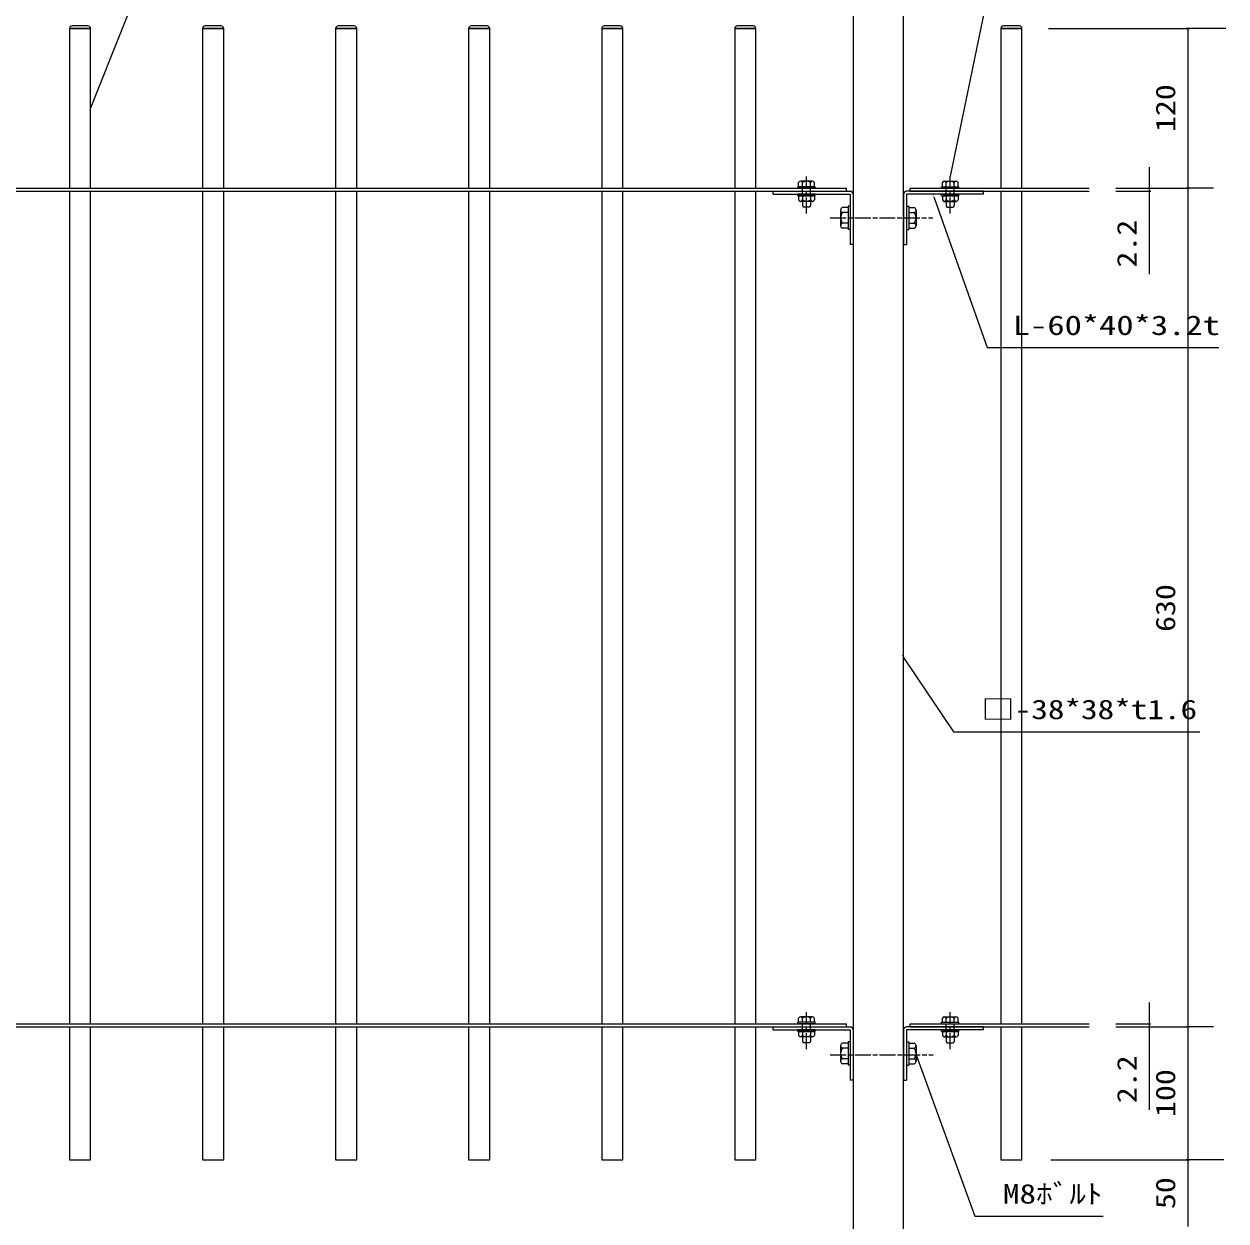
# Model space of a CAD drawing. Units: millimetres, scale not verified. Extents: x -210 to 199, y -148 to 137.
# Drawn here: x -5.4 to 107.6, y -90.9 to 21.5 of the extents above; entities that cross this region are included whole.
import ezdxf
from ezdxf.enums import TextEntityAlignment as Align

# ---------------------------------------------------------------- set-up
doc = ezdxf.new("R2010")
doc.units = ezdxf.units.MM
doc.linetypes.add('CHAIN', pattern=[18.5, 12, -1.5, 3.5, -1.5])
doc.linetypes.add('DASHED_SPACED', pattern=[12, 6, -6])
for name, color, linetype, lineweight in [('0-0', 6, 'Continuous', 25), ('0-2_DIM1', 3, 'Continuous', 25), ('0-3_横桟', 2, 'Continuous', 25), ('0-4_文字', 7, 'Continuous', 25), ('0-6_ｾﾝﾀｰ', 1, 'CHAIN', 25), ('0-7_縦格子', 6, 'Continuous', 25), ('0-8_支柱', 60, 'Continuous', 25), ('0-9_THN', 4, 'Continuous', 9), ('0-A_下地', 30, 'Continuous', 9)]:
    doc.layers.add(name, color=color, linetype=linetype, lineweight=lineweight)
doc.styles.add('ＭＳ ゴシック', font='')
doc.styles.get('ＭＳ ゴシック').set_extended_font_data('MS Gothic')

# ---------------------------------------------------------------- blocks, each defined once
blk = doc.blocks.new('filled_dot')
at = {"color": 0, "linetype": 'Continuous', "lineweight": -2, "const_width": 1.25}
blk.add_lwpolyline([(-0.625, 0, 1), (0.625, 0, 1)], format="xyb", close=True, dxfattribs=at)
blk = doc.blocks.new('filled_arrow')
at = {"color": 0, "linetype": 'Continuous', "lineweight": -2}
blk.add_solid([(7.5, 1.25), (0, 0), (7.5, -1.25)], dxfattribs=at)
blk = doc.blocks.new('DIMENSION_007_')
at = {"layer": '0-4_文字'}
blk.add_lwpolyline([(33782.915, -63130.38), (33857.198, -62943.778), (33873.198, -62943.778), (34014.34, -62943.778)], dxfattribs=at)
at = {"layer": '0-4_文字', "xscale": 0.267, "yscale": 0.267, "rotation": 248.3}
blk.add_blockref('filled_arrow', (33782.915, -63130.38), dxfattribs=at)
at = {"layer": '0-4_文字', "style": 'ＭＳ ゴシック', "width": 1.25}
blk.add_text('φ15.9*1.2t', height=14.66, dxfattribs=at).set_placement((33878.198, -62938.778), align=Align.BOTTOM_LEFT)
blk = doc.blocks.new('DIMENSION_008_')
at = {"layer": '0-4_文字'}
blk.add_lwpolyline([(34428.888, -63182.526), (34461.288, -63025.924), (34477.288, -63025.924), (34557.719, -63025.924)], dxfattribs=at)
at = {"layer": '0-4_文字', "xscale": 0.267, "yscale": 0.267, "rotation": 258.3}
blk.add_blockref('filled_arrow', (34428.888, -63182.526), dxfattribs=at)
at = {"layer": '0-4_文字', "style": 'ＭＳ ゴシック', "width": 1.25}
blk.add_text('M6ﾎﾞﾙﾄ', height=14.66, dxfattribs=at).set_placement((34487.288, -63020.924), align=Align.BOTTOM_LEFT)
blk = doc.blocks.new('DIMENSION_009_')
at = {"layer": '0-4_文字'}
blk.add_lwpolyline([(34393.965, -63542.947), (34431.461, -63598.614), (34447.461, -63598.614), (34616.624, -63598.614)], dxfattribs=at)
at = {"layer": '0-4_文字', "xscale": 0.267, "yscale": 0.267, "rotation": 124}
blk.add_blockref('filled_arrow', (34393.965, -63542.947), dxfattribs=at)
at = {"layer": '0-4_文字', "style": 'ＭＳ ゴシック', "width": 1.25}
blk.add_text('□-38*38*t1.6', height=14.66, dxfattribs=at).set_placement((34452.461, -63593.614), align=Align.BOTTOM_LEFT)
blk = doc.blocks.new('DIMENSION_010_')
at = {"layer": '0-4_文字'}
blk.add_lwpolyline([(34416.558, -63196.78), (34456.677, -63309.992), (34472.677, -63309.992), (34630.774, -63309.992)], dxfattribs=at)
at = {"layer": '0-4_文字', "xscale": 0.267, "yscale": 0.267, "rotation": 109.5}
blk.add_blockref('filled_arrow', (34416.558, -63196.78), dxfattribs=at)
at = {"layer": '0-4_文字', "style": 'ＭＳ ゴシック', "width": 1.3}
blk.add_text('L-60*40*3.2t', height=14.66, dxfattribs=at).set_placement((34476.077, -63304.992), align=Align.BOTTOM_LEFT)
blk = doc.blocks.new('DIMENSION_015_')
at = {"layer": '0-4_文字'}
blk.add_lwpolyline([(34403.348, -63841.38), (34447.591, -63962.548), (34463.591, -63962.548), (34544.023, -63962.548)], dxfattribs=at)
at = {"layer": '0-4_文字', "xscale": 0.267, "yscale": 0.267, "rotation": 110.1}
blk.add_blockref('filled_arrow', (34403.348, -63841.38), dxfattribs=at)
at = {"layer": '0-4_文字', "style": 'ＭＳ ゴシック', "width": 1.25}
blk.add_text('M8ﾎﾞﾙﾄ', height=14.66, dxfattribs=at).set_placement((34468.591, -63957.548), align=Align.BOTTOM_LEFT)
blk = doc.blocks.new('Viewport_NO.1')
at = {"layer": '0-2_DIM1'}
for p, q in [((34502.915, -63070.38), (34608.747, -63070.38)), ((34636.241, -63070.38), (34606.247, -63070.38)), ((34607.497, -63070.38), (34607.497, -63190.38)), ((34607.497, -63070.38), (34607.497, -63190.38)), ((34578.424, -63174.38), (34578.424, -63254.925)), ((34553.515, -63190.38), (34608.747, -63190.38)), ((34553.515, -63190.38), (34608.747, -63190.38)), ((34553.515, -63190.38), (34579.674, -63190.38)), ((34626.791, -63190.38), (34606.247, -63190.38)), ((34626.791, -63190.38), (34606.247, -63190.38)), ((34607.497, -63190.38), (34607.497, -63820.38)), ((34607.497, -63190.38), (34607.497, -63820.38)), ((34553.515, -63192.58), (34579.674, -63192.58)), ((34578.424, -63802.18), (34578.424, -63882.725)), ((34553.515, -63818.18), (34579.674, -63818.18)), ((34553.515, -63820.38), (34579.674, -63820.38)), ((34554.515, -63820.38), (34608.747, -63820.38)), ((34554.515, -63820.38), (34608.747, -63820.38)), ((34626.791, -63820.38), (34606.247, -63820.38)), ((34626.791, -63820.38), (34606.247, -63820.38)), ((34607.497, -63820.38), (34607.497, -63920.38)), ((34607.497, -63820.38), (34607.497, -63920.38)), ((34504.515, -63920.38), (34608.747, -63920.38)), ((34504.515, -63920.38), (34608.747, -63920.38)), ((34634.641, -63920.38), (34606.247, -63920.38)), ((34607.497, -63920.38), (34607.497, -63970.38))]:
    blk.add_line(p, q, dxfattribs=at)
at = {"layer": '0-3_横桟'}
for p, q in [((32398.965, -63190.38), (34350.965, -63190.38)), ((34350.965, -63192.58), (34350.965, -63190.38)), ((34398.965, -63190.38), (34533.515, -63190.38)), ((34398.965, -63192.58), (34398.965, -63190.38)), ((32399.965, -63192.58), (34349.965, -63192.58)), ((34398.965, -63192.58), (34533.515, -63192.58)), ((32398.965, -63818.18), (34350.965, -63818.18)), ((32399.965, -63820.38), (34349.965, -63820.38)), ((34350.965, -63820.38), (34350.965, -63818.18)), ((34398.965, -63818.18), (34533.515, -63818.18)), ((34398.965, -63820.38), (34398.965, -63818.18)), ((34398.965, -63820.38), (34533.515, -63820.38))]:
    blk.add_line(p, q, dxfattribs=at)
at = {"layer": '0-6_ｾﾝﾀｰ'}
for p, q in [((34320.965, -63209.334), (34320.965, -63181.526)), ((34428.965, -63209.334), (34428.965, -63181.526)), ((34428.965, -63209.334), (34428.965, -63181.526)), ((34338.732, -63212.58), (34416.032, -63212.58)), ((34320.965, -63837.134), (34320.965, -63809.326)), ((34428.965, -63837.134), (34428.965, -63809.326)), ((34428.965, -63837.134), (34428.965, -63809.326)), ((34338.815, -63841.38), (34416.115, -63841.38))]:
    blk.add_line(p, q, dxfattribs=at)
at = {"layer": '0-7_縦格子'}
for p, q in [((33767.015, -63192.58), (33767.015, -63818.18)), ((33782.915, -63818.18), (33782.915, -63192.58)), ((33867.015, -63192.58), (33867.015, -63818.18)), ((33882.915, -63818.18), (33882.915, -63192.58)), ((33967.015, -63192.58), (33967.015, -63818.18)), ((33982.915, -63818.18), (33982.915, -63192.58)), ((34067.015, -63192.58), (34067.015, -63818.18)), ((34082.915, -63818.18), (34082.915, -63192.58)), ((34167.015, -63192.58), (34167.015, -63818.18)), ((34182.915, -63818.18), (34182.915, -63192.58)), ((34267.015, -63192.58), (34267.015, -63818.18)), ((34282.915, -63818.18), (34282.915, -63192.58)), ((34467.015, -63192.58), (34467.015, -63818.18)), ((34482.915, -63818.18), (34482.915, -63192.58))]:
    blk.add_line(p, q, dxfattribs=at)
for points in [[(33782.915, -63190.38), (33782.915, -63070.38), (33767.015, -63070.38), (33767.015, -63190.38)], [(33882.915, -63190.38), (33882.915, -63070.38), (33867.015, -63070.38), (33867.015, -63190.38)], [(33982.915, -63190.38), (33982.915, -63070.38), (33967.015, -63070.38), (33967.015, -63190.38)], [(34082.915, -63190.38), (34082.915, -63070.38), (34067.015, -63070.38), (34067.015, -63190.38)], [(34182.915, -63190.38), (34182.915, -63070.38), (34167.015, -63070.38), (34167.015, -63190.38)], [(34282.915, -63190.38), (34282.915, -63070.38), (34267.015, -63070.38), (34267.015, -63190.38)], [(34482.915, -63190.38), (34482.915, -63070.38), (34467.015, -63070.38), (34467.015, -63190.38)], [(33767.015, -63820.38), (33767.015, -63920.38), (33782.915, -63920.38), (33782.915, -63820.38)], [(33867.015, -63820.38), (33867.015, -63920.38), (33882.915, -63920.38), (33882.915, -63820.38)], [(33967.015, -63820.38), (33967.015, -63920.38), (33982.915, -63920.38), (33982.915, -63820.38)], [(34067.015, -63820.38), (34067.015, -63920.38), (34082.915, -63920.38), (34082.915, -63820.38)], [(34167.015, -63820.38), (34167.015, -63920.38), (34182.915, -63920.38), (34182.915, -63820.38)], [(34267.015, -63820.38), (34267.015, -63920.38), (34282.915, -63920.38), (34282.915, -63820.38)], [(34467.015, -63820.38), (34467.015, -63920.38), (34482.915, -63920.38), (34482.915, -63820.38)]]:
    blk.add_lwpolyline(points, dxfattribs=at)
at = {"layer": '0-8_支柱'}
blk.add_lwpolyline([(34355.965, -64170.38), (34393.965, -64170.38), (34393.965, -63060.38), (34355.965, -63060.38)], close=True, dxfattribs=at)
at = {"layer": '0-9_THN'}
for p, q in [((33767.015, -63070.38), (33782.915, -63070.38)), ((33780.915, -63068.38), (33769.015, -63068.38)), ((33867.015, -63070.38), (33882.915, -63070.38)), ((33880.915, -63068.38), (33869.015, -63068.38)), ((33967.015, -63070.38), (33982.915, -63070.38)), ((33980.915, -63068.38), (33969.015, -63068.38)), ((34067.015, -63070.38), (34082.915, -63070.38)), ((34080.915, -63068.38), (34069.015, -63068.38)), ((34167.015, -63070.38), (34182.915, -63070.38)), ((34180.915, -63068.38), (34169.015, -63068.38)), ((34267.015, -63070.38), (34282.915, -63070.38)), ((34280.915, -63068.38), (34269.015, -63068.38)), ((34467.015, -63070.38), (34482.915, -63070.38)), ((34480.915, -63068.38), (34469.015, -63068.38))]:
    blk.add_line(p, q, dxfattribs=at)
for centre, start, end in [((33769.015, -63070.38), 90, 180), ((33780.915, -63070.38), 0, 90), ((33869.015, -63070.38), 90, 180), ((33880.915, -63070.38), 0, 90), ((33969.015, -63070.38), 90, 180), ((33980.915, -63070.38), 0, 90), ((34069.015, -63070.38), 90, 180), ((34080.915, -63070.38), 0, 90), ((34169.015, -63070.38), 90, 180), ((34180.915, -63070.38), 0, 90), ((34269.015, -63070.38), 90, 180), ((34280.915, -63070.38), 0, 90), ((34469.015, -63070.38), 90, 180), ((34480.915, -63070.38), 0, 90)]:
    blk.add_arc(centre, 2, start, end, dxfattribs=at)
at = {"layer": '0-A_下地'}
for p, q in [((34327.565, -63189.18), (34314.365, -63189.18)), ((34327.565, -63189.18), (34314.365, -63189.18)), ((34314.365, -63190.38), (34314.365, -63189.18)), ((34327.565, -63190.38), (34314.365, -63190.38)), ((34315.069, -63189.18), (34315.069, -63186.07)), ((34326.861, -63189.18), (34315.069, -63189.18)), ((34325.385, -63184.993), (34316.544, -63184.993)), ((34318.019, -63189.18), (34318.019, -63186.07)), ((34323.91, -63189.18), (34323.91, -63186.07)), ((34326.861, -63189.18), (34326.861, -63186.07)), ((34327.565, -63190.38), (34327.565, -63189.18)), ((34422.365, -63189.18), (34435.565, -63189.18)), ((34423.069, -63189.18), (34423.069, -63186.07)), ((34423.069, -63189.18), (34434.861, -63189.18)), ((34424.544, -63184.993), (34433.385, -63184.993)), ((34426.019, -63189.18), (34426.019, -63186.07)), ((34431.91, -63189.18), (34431.91, -63186.07)), ((34434.861, -63189.18), (34434.861, -63186.07)), ((34295.965, -63192.58), (34353.765, -63192.58)), ((34295.965, -63194.78), (34295.965, -63192.58)), ((34295.965, -63194.78), (34353.765, -63194.78)), ((34327.565, -63194.78), (34314.365, -63194.78)), ((34314.365, -63195.98), (34314.365, -63194.78)), ((34327.565, -63195.98), (34314.365, -63195.98)), ((34315.069, -63195.98), (34315.069, -63199.091)), ((34315.59, -63195.98), (34326.34, -63195.98)), ((34325.385, -63200.168), (34316.544, -63200.168)), ((34318.019, -63195.98), (34318.019, -63199.091)), ((34323.91, -63195.98), (34323.91, -63199.091)), ((34323.965, -63200.168), (34323.965, -63203.08)), ((34326.861, -63195.98), (34326.861, -63199.091)), ((34327.565, -63195.98), (34327.565, -63194.78)), ((34353.765, -63194.78), (34353.765, -63232.58)), ((34355.965, -63194.78), (34355.965, -63232.58)), ((34393.965, -63194.78), (34393.965, -63232.58)), ((34453.965, -63192.58), (34396.165, -63192.58)), ((34453.965, -63194.78), (34396.165, -63194.78)), ((34396.165, -63194.78), (34396.165, -63232.58)), ((34422.365, -63195.98), (34422.365, -63194.78)), ((34422.365, -63194.78), (34435.565, -63194.78)), ((34422.365, -63195.98), (34435.565, -63195.98)), ((34423.069, -63195.98), (34423.069, -63199.091)), ((34434.34, -63195.98), (34423.59, -63195.98)), ((34424.544, -63200.168), (34433.385, -63200.168)), ((34425.965, -63200.168), (34425.965, -63203.08)), ((34426.019, -63195.98), (34426.019, -63199.091)), ((34431.91, -63195.98), (34431.91, -63199.091)), ((34431.965, -63200.168), (34431.965, -63203.08)), ((34434.861, -63195.98), (34434.861, -63199.091)), ((34435.565, -63195.98), (34435.565, -63194.78)), ((34453.965, -63194.78), (34453.965, -63192.58)), ((34323.365, -63204.58), (34318.565, -63204.58)), ((34323.965, -63203.08), (34323.365, -63204.58)), ((34346.581, -63206.686), (34346.581, -63218.474)), ((34352.165, -63204.719), (34348.017, -63204.719)), ((34352.165, -63208.653), (34348.017, -63208.653)), ((34352.165, -63203.78), (34352.165, -63221.38)), ((34352.165, -63204.719), (34352.165, -63220.442)), ((34396.165, -63203.78), (34397.765, -63203.78)), ((34396.165, -63203.78), (34396.165, -63221.38)), ((34397.765, -63203.78), (34397.765, -63221.38)), ((34397.765, -63203.78), (34397.765, -63221.38)), ((34397.765, -63204.719), (34397.765, -63220.442)), ((34397.765, -63204.719), (34401.912, -63204.719)), ((34397.765, -63208.653), (34401.912, -63208.653)), ((34403.348, -63206.686), (34403.348, -63218.474)), ((34431.965, -63203.08), (34431.365, -63204.58)), ((34352.165, -63216.507), (34348.017, -63216.507)), ((34397.765, -63216.507), (34401.912, -63216.507)), ((34352.165, -63220.442), (34348.017, -63220.442)), ((34396.165, -63221.38), (34397.765, -63221.38)), ((34397.765, -63220.442), (34401.912, -63220.442)), ((34355.965, -63232.58), (34353.765, -63232.58)), ((34393.965, -63232.58), (34396.165, -63232.58)), ((34315.069, -63816.98), (34315.069, -63813.87)), ((34325.385, -63812.793), (34316.544, -63812.793)), ((34318.019, -63816.98), (34318.019, -63813.87)), ((34323.91, -63816.98), (34323.91, -63813.87)), ((34326.861, -63816.98), (34326.861, -63813.87)), ((34423.069, -63816.98), (34423.069, -63813.87)), ((34424.544, -63812.793), (34433.385, -63812.793)), ((34426.019, -63816.98), (34426.019, -63813.87)), ((34431.91, -63816.98), (34431.91, -63813.87)), ((34434.861, -63816.98), (34434.861, -63813.87)), ((34295.965, -63822.58), (34295.965, -63820.38)), ((34295.965, -63820.38), (34353.765, -63820.38)), ((34295.965, -63822.58), (34353.765, -63822.58)), ((34327.565, -63816.98), (34314.365, -63816.98)), ((34314.365, -63823.78), (34314.365, -63822.58)), ((34327.565, -63822.58), (34314.365, -63822.58)), ((34327.565, -63823.78), (34314.365, -63823.78)), ((34326.861, -63816.98), (34315.069, -63816.98)), ((34315.069, -63823.78), (34315.069, -63826.891)), ((34315.59, -63823.78), (34326.34, -63823.78)), ((34318.019, -63823.78), (34318.019, -63826.891)), ((34323.91, -63823.78), (34323.91, -63826.891)), ((34326.861, -63823.78), (34326.861, -63826.891)), ((34327.565, -63823.78), (34327.565, -63822.58)), ((34353.765, -63822.58), (34353.765, -63860.38)), ((34355.965, -63822.58), (34355.965, -63860.38)), ((34393.965, -63822.58), (34393.965, -63860.38)), ((34453.965, -63820.38), (34396.165, -63820.38)), ((34396.165, -63822.58), (34396.165, -63860.38)), ((34453.965, -63822.58), (34396.165, -63822.58)), ((34422.365, -63816.98), (34435.565, -63816.98)), ((34422.365, -63816.98), (34435.565, -63816.98)), ((34422.365, -63818.18), (34422.365, -63816.98)), ((34422.365, -63818.18), (34435.565, -63818.18)), ((34422.365, -63822.58), (34435.565, -63822.58)), ((34422.365, -63823.78), (34422.365, -63822.58)), ((34422.365, -63823.78), (34435.565, -63823.78)), ((34423.069, -63816.98), (34434.861, -63816.98)), ((34423.069, -63823.78), (34423.069, -63826.891)), ((34434.34, -63823.78), (34423.59, -63823.78)), ((34426.019, -63823.78), (34426.019, -63826.891)), ((34431.91, -63823.78), (34431.91, -63826.891)), ((34434.861, -63823.78), (34434.861, -63826.891)), ((34435.565, -63818.18), (34435.565, -63816.98)), ((34435.565, -63823.78), (34435.565, -63822.58)), ((34453.965, -63822.58), (34453.965, -63820.38)), ((34325.385, -63827.968), (34316.544, -63827.968)), ((34317.965, -63827.968), (34317.965, -63830.88)), ((34317.965, -63830.88), (34318.565, -63832.38)), ((34323.965, -63827.968), (34323.965, -63830.88)), ((34352.165, -63832.519), (34348.017, -63832.519)), ((34352.165, -63831.58), (34352.165, -63849.18)), ((34352.165, -63831.58), (34352.165, -63849.18)), ((34353.765, -63831.58), (34352.165, -63831.58)), ((34352.165, -63832.519), (34352.165, -63848.242)), ((34353.765, -63831.58), (34353.765, -63849.18)), ((34397.765, -63831.58), (34397.765, -63849.18)), ((34397.765, -63832.519), (34401.912, -63832.519)), ((34397.765, -63832.519), (34397.765, -63848.242)), ((34424.544, -63827.968), (34433.385, -63827.968)), ((34425.965, -63827.968), (34425.965, -63830.88)), ((34425.965, -63830.88), (34426.565, -63832.38)), ((34426.565, -63832.38), (34431.365, -63832.38)), ((34346.581, -63834.486), (34346.581, -63846.274)), ((34352.165, -63836.453), (34348.017, -63836.453)), ((34397.765, -63836.453), (34401.912, -63836.453)), ((34403.348, -63834.486), (34403.348, -63846.274)), ((34352.165, -63844.307), (34348.017, -63844.307)), ((34352.165, -63848.242), (34348.017, -63848.242)), ((34353.765, -63849.18), (34352.165, -63849.18)), ((34397.765, -63844.307), (34401.912, -63844.307)), ((34397.765, -63848.242), (34401.912, -63848.242)), ((34355.965, -63860.38), (34353.765, -63860.38)), ((34393.965, -63860.38), (34396.165, -63860.38))]:
    blk.add_line(p, q, dxfattribs=at)
at = {"layer": '0-A_下地', "linetype": 'DASHED_SPACED'}
for p, q in [((34317.965, -63195.98), (34317.965, -63189.18)), ((34323.965, -63195.98), (34323.965, -63189.18)), ((34425.965, -63195.98), (34425.965, -63189.18)), ((34431.965, -63195.98), (34431.965, -63189.18)), ((34317.965, -63823.78), (34317.965, -63816.98)), ((34323.965, -63823.78), (34323.965, -63816.98)), ((34425.965, -63823.78), (34425.965, -63816.98)), ((34431.965, -63823.78), (34431.965, -63816.98))]:
    blk.add_line(p, q, dxfattribs=at)
at = {"layer": '0-A_下地'}
for points in [[(34422.365, -63190.38), (34435.565, -63190.38), (34435.565, -63189.18)], [(34422.365, -63190.38), (34422.365, -63189.18), (34435.565, -63189.18)], [(34317.965, -63200.168), (34317.965, -63203.08), (34318.565, -63204.58)], [(34353.765, -63203.78), (34353.765, -63221.38), (34352.165, -63221.38)], [(34353.765, -63203.78), (34352.165, -63203.78), (34352.165, -63221.38)], [(34425.965, -63203.08), (34426.565, -63204.58), (34431.365, -63204.58)], [(34327.565, -63818.18), (34314.365, -63818.18), (34314.365, -63816.98)], [(34327.565, -63818.18), (34327.565, -63816.98), (34314.365, -63816.98)], [(34323.965, -63830.88), (34323.365, -63832.38), (34318.565, -63832.38)], [(34396.165, -63831.58), (34396.165, -63849.18), (34397.765, -63849.18)], [(34396.165, -63831.58), (34397.765, -63831.58), (34397.765, -63849.18)], [(34431.965, -63827.968), (34431.965, -63830.88), (34431.365, -63832.38)]]:
    blk.add_lwpolyline(points, dxfattribs=at)
for centre, radius, start, end in [((34316.544, -63186.542), 1.549, 17.74657, 162.25343), ((34320.965, -63189.559), 4.566, 49.83207, 130.16793), ((34325.385, -63186.542), 1.549, 17.74657, 162.25343), ((34424.544, -63186.542), 1.549, 17.74657, 162.25343), ((34428.965, -63189.559), 4.566, 49.83207, 130.16793), ((34433.385, -63186.542), 1.549, 17.74657, 162.25343), ((34316.544, -63198.619), 1.549, 197.74657, 342.25343), ((34320.965, -63195.602), 4.566, 229.83207, 310.16793), ((34325.385, -63198.619), 1.549, 197.74657, 342.25343), ((34353.765, -63194.78), 2.2, 0, 90), ((34396.165, -63194.78), 2.2, 90, 180), ((34424.544, -63198.619), 1.549, 197.74657, 342.25343), ((34428.965, -63195.602), 4.566, 229.83207, 310.16793), ((34433.385, -63198.619), 1.549, 197.74657, 342.25343), ((34352.669, -63212.58), 6.088, 139.83207, 220.16793), ((34348.647, -63206.686), 2.065, 107.74657, 252.25343), ((34397.26, -63212.58), 6.088, 319.83207, 40.16793), ((34401.283, -63206.686), 2.065, 287.74657, 72.25343), ((34348.647, -63218.474), 2.065, 107.74657, 252.25343), ((34401.283, -63218.474), 2.065, 287.74657, 72.25343), ((34316.544, -63814.342), 1.549, 17.74657, 162.25343), ((34320.965, -63817.359), 4.566, 49.83207, 130.16793), ((34325.385, -63814.342), 1.549, 17.74657, 162.25343), ((34424.544, -63814.342), 1.549, 17.74657, 162.25343), ((34428.965, -63817.359), 4.566, 49.83207, 130.16793), ((34433.385, -63814.342), 1.549, 17.74657, 162.25343), ((34353.765, -63822.58), 2.2, 0, 90), ((34396.165, -63822.58), 2.2, 90, 180), ((34316.544, -63826.419), 1.549, 197.74657, 342.25343), ((34320.965, -63823.402), 4.566, 229.83207, 310.16793), ((34325.385, -63826.419), 1.549, 197.74657, 342.25343), ((34348.647, -63834.486), 2.065, 107.74657, 252.25343), ((34401.283, -63834.486), 2.065, 287.74657, 72.25343), ((34424.544, -63826.419), 1.549, 197.74657, 342.25343), ((34428.965, -63823.402), 4.566, 229.83207, 310.16793), ((34433.385, -63826.419), 1.549, 197.74657, 342.25343), ((34352.669, -63840.38), 6.088, 139.83207, 220.16793), ((34397.26, -63840.38), 6.088, 319.83207, 40.16793), ((34348.647, -63846.274), 2.065, 107.74657, 252.25343), ((34401.283, -63846.274), 2.065, 287.74657, 72.25343)]:
    blk.add_arc(centre, radius, start, end, dxfattribs=at)
at = {"layer": '0-2_DIM1', "xscale": 0.4, "yscale": 0.4}
for p, rotation in [((34607.497, -63070.38), 90), ((34607.497, -63070.38), 90), ((34578.424, -63190.38), 270), ((34607.497, -63190.38), 270), ((34607.497, -63190.38), 90), ((34607.497, -63190.38), 270), ((34607.497, -63190.38), 90), ((34578.424, -63192.58), 90), ((34578.424, -63818.18), 270), ((34578.424, -63820.38), 90), ((34607.497, -63820.38), 270), ((34607.497, -63820.38), 90), ((34607.497, -63820.38), 270), ((34607.497, -63820.38), 90), ((34607.497, -63920.38), 270), ((34607.497, -63920.38), 270), ((34607.497, -63920.38), 90)]:
    blk.add_blockref('filled_dot', p, dxfattribs=dict(at, rotation=rotation))
at = {"layer": '0-4_文字'}
for name in ['DIMENSION_007_', 'DIMENSION_008_', 'DIMENSION_010_', 'DIMENSION_009_', 'DIMENSION_015_']:
    blk.add_blockref(name, (0, 0), dxfattribs=at)
at = {"layer": '0-2_DIM1', "style": 'ＭＳ ゴシック', "width": 1.2}
for s, p in [('120', (34602.497, -63148.096)), ('120', (34602.497, -63148.096)), ('2.2', (34573.424, -63249.925)), ('630', (34602.497, -63523.654)), ('630', (34602.497, -63523.654)), ('2.2', (34573.424, -63877.725)), ('100', (34602.497, -63888.096)), ('100', (34602.497, -63888.096)), ('50', (34602.497, -63957.309))]:
    blk.add_text(s, height=14.66, rotation=90, dxfattribs=at).set_placement(p, align=Align.BOTTOM_LEFT)

msp = doc.modelspace()

# ---------------------------------------------------------------- block references
at = {"layer": '0-0', "xscale": 0.125, "yscale": 0.125}
msp.add_blockref('Viewport_NO.1', (-4221.973, 7904.846), dxfattribs=at)

doc.saveas('drawing.dxf')
